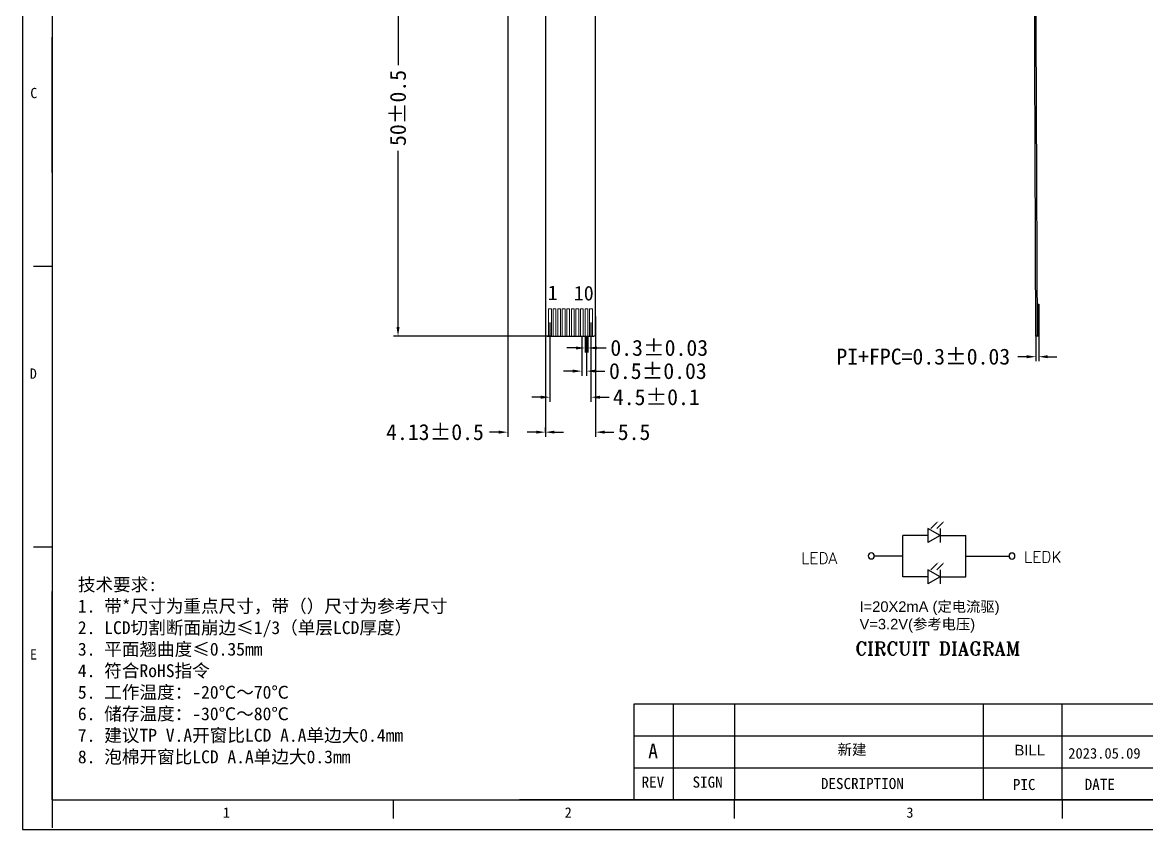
# Model space of a CAD drawing. Header units: inches. Extents: x 228 to 459, y 170 to 330.
# Drawn here: x 227.9 to 351.1, y 169.6 to 258.1 of the extents above; entities that cross this region are included whole.
import ezdxf
from ezdxf.enums import TextEntityAlignment as Align

# ---------------------------------------------------------------- set-up
doc = ezdxf.new("R2010")
doc.units = ezdxf.units.IN
doc.header["$MEASUREMENT"] = 0
doc.layers.add('BZ', color=8, linetype='Continuous', lineweight=9)
for name, color, linetype in [('DIM', 4, 'Continuous'), ('FPC', 2, 'Continuous'), ('FPC-LED', 40, 'Continuous'), ('OBJ-FRAME', 4, 'Continuous'), ('图层 1', 7, 'Continuous'), ('标 注', 3, 'Continuous')]:
    doc.layers.add(name, color=color, linetype=linetype)
doc.styles.add('C-E02$0$RT', font='ROMANT.SHX')
doc.styles.add('RD', font='ROMAND.shx', dxfattribs={"width": 0.8})
doc.styles.get("Standard").update_dxf_attribs({"font": 'SimSun.ttf'})
doc.styles.add('宋', font='SimSun.ttf', dxfattribs={"height": 2})
doc.styles.add('宋体', font='SimSun.ttf')
doc.dimstyles.new('STANDARD$0', dxfattribs={"dimscale": 0.5, "dimtxt": 3.5, "dimasz": 2, "dimexe": 1, "dimexo": 0, "dimgap": 1, "dimtad": 0, "dimzin": 9, "dimdsep": 46, "dimtxsty": 'Standard', "dimcen": 0, "dimclrd": 3, "dimclre": 3, "dimclrt": 256, "dimadec": 1, "dimazin": 2, "dimtp": 0.2, "dimtm": 0.2, "dimtfac": 0.5, "dimtofl": 0, "dimtmove": 0, "dimatfit": 0, "dimfxl": 1, "dimarcsym": 0})

# ---------------------------------------------------------------- blocks, each defined once
blk = doc.blocks.new('*D29')
at = {"color": 3, "lineweight": -2, "transparency": 16777216}
for p, q in [((281.13, 273.71), (268.6, 273.71)), ((269.1, 272.71), (269.1, 253.41)), ((269.1, 224.71), (269.1, 244)), ((285.89, 223.71), (268.6, 223.71))]:
    blk.add_line(p, q, dxfattribs=at)
at = {"color": 3, "transparency": 16777216}
for points in [[(269.27, 272.71), (268.93, 272.71), (269.1, 273.71)], [(268.93, 224.71), (269.27, 224.71), (269.1, 223.71)]]:
    blk.add_solid(points, dxfattribs=at)
at = {"layer": 'Defpoints', "color": 0, "transparency": 16777216}
for p in [(269.1, 273.71), (281.13, 273.71), (285.89, 223.71)]:
    blk.add_point(p, dxfattribs=at)
at = {"transparency": 16777216, "insert": (269.1, 248.71), "char_height": 1.75, "attachment_point": 5, "rotation": 90}
blk.add_mtext('50%%p0.5', dxfattribs=at)
blk = doc.blocks.new('*D30')
at = {"color": 3, "lineweight": -2, "transparency": 16777216}
for p, q in [((339.02, 223.71), (339.02, 220.95)), ((339.32, 223.71), (339.32, 220.95)), ((338.02, 221.45), (337.02, 221.45)), ((340.32, 221.45), (341.32, 221.45))]:
    blk.add_line(p, q, dxfattribs=at)
at = {"color": 3, "transparency": 16777216}
for points in [[(338.02, 221.28), (338.02, 221.62), (339.02, 221.45)], [(340.32, 221.62), (340.32, 221.28), (339.32, 221.45)]]:
    blk.add_solid(points, dxfattribs=at)
at = {"layer": 'Defpoints', "color": 0, "transparency": 16777216}
for p in [(339.02, 223.71), (339.32, 223.71), (339.02, 221.45)]:
    blk.add_point(p, dxfattribs=at)
at = {"transparency": 16777216, "insert": (326.67, 221.45), "char_height": 1.75, "attachment_point": 5}
blk.add_mtext('PI+FPC=0.3%%P0.03', dxfattribs=at)
blk = doc.blocks.new('*D31')
at = {"color": 3, "lineweight": -2, "transparency": 16777216}
for p, q in [((289.6, 223.71), (289.6, 221.91)), ((289.9, 223.71), (289.9, 221.91)), ((288.6, 222.41), (287.6, 222.41)), ((290.9, 222.41), (291.9, 222.41))]:
    blk.add_line(p, q, dxfattribs=at)
at = {"color": 3, "transparency": 16777216}
for points in [[(288.6, 222.24), (288.6, 222.57), (289.6, 222.41)], [(290.9, 222.57), (290.9, 222.24), (289.9, 222.41)]]:
    blk.add_solid(points, dxfattribs=at)
at = {"layer": 'Defpoints', "color": 0, "transparency": 16777216}
for p in [(289.6, 223.71), (289.9, 223.71), (289.9, 222.41)]:
    blk.add_point(p, dxfattribs=at)
at = {"transparency": 16777216, "insert": (297.73, 222.41), "char_height": 1.75, "attachment_point": 5}
blk.add_mtext('0.3{\\fSimSun|b0|i0|c134|p2;±0.03}', dxfattribs=at)
blk = doc.blocks.new('*D32')
at = {"color": 3, "lineweight": -2, "transparency": 16777216}
for p, q in [((289.25, 223.71), (289.25, 219.37)), ((289.75, 223.71), (289.75, 219.37)), ((288.25, 219.87), (287.25, 219.87)), ((290.75, 219.87), (291.75, 219.87))]:
    blk.add_line(p, q, dxfattribs=at)
at = {"color": 3, "transparency": 16777216}
for points in [[(288.25, 219.71), (288.25, 220.04), (289.25, 219.87)], [(290.75, 220.04), (290.75, 219.71), (289.75, 219.87)]]:
    blk.add_solid(points, dxfattribs=at)
at = {"layer": 'Defpoints', "color": 0, "transparency": 16777216}
for p in [(289.25, 223.71), (289.75, 223.71), (289.75, 219.87)]:
    blk.add_point(p, dxfattribs=at)
at = {"transparency": 16777216, "insert": (297.58, 219.87), "char_height": 1.75, "attachment_point": 5}
blk.add_mtext('0.5{\\fSimSun|b0|i0|c134|p2;±0.03}', dxfattribs=at)
blk = doc.blocks.new('*D33')
at = {"color": 3, "lineweight": -2, "transparency": 16777216}
for p, q in [((285.75, 225.2), (285.75, 216.51)), ((290.25, 225.2), (290.25, 216.51)), ((284.75, 217.01), (283.75, 217.01)), ((291.25, 217.01), (292.25, 217.01))]:
    blk.add_line(p, q, dxfattribs=at)
at = {"color": 3, "transparency": 16777216}
for points in [[(284.75, 216.84), (284.75, 217.18), (285.75, 217.01)], [(291.25, 217.18), (291.25, 216.84), (290.25, 217.01)]]:
    blk.add_solid(points, dxfattribs=at)
at = {"layer": 'Defpoints', "color": 0, "transparency": 16777216}
for p in [(285.75, 225.2), (290.25, 225.2), (290.25, 217.01)]:
    blk.add_point(p, dxfattribs=at)
at = {"transparency": 16777216, "insert": (297.41, 217.01), "char_height": 1.75, "attachment_point": 5}
blk.add_mtext('4.5{\\fSimSun|b0|i0|c134|p2;±0.1}', dxfattribs=at)
blk = doc.blocks.new('*D37')
at = {"color": 3, "lineweight": -2, "transparency": 16777216}
for p, q in [((285.25, 225.87), (285.25, 212.68)), ((290.75, 225.87), (290.75, 212.68)), ((284.25, 213.18), (283.25, 213.18)), ((291.75, 213.18), (292.75, 213.18))]:
    blk.add_line(p, q, dxfattribs=at)
at = {"color": 3, "transparency": 16777216}
for points in [[(284.25, 213.02), (284.25, 213.35), (285.25, 213.18)], [(291.75, 213.35), (291.75, 213.02), (290.75, 213.18)]]:
    blk.add_solid(points, dxfattribs=at)
at = {"layer": 'Defpoints', "color": 0, "transparency": 16777216}
for p in [(285.25, 225.87), (290.75, 225.87), (290.75, 213.18)]:
    blk.add_point(p, dxfattribs=at)
at = {"transparency": 16777216, "insert": (294.97, 213.18), "char_height": 1.75, "attachment_point": 5}
blk.add_mtext('5.5', dxfattribs=at)
blk = doc.blocks.new('*D38')
at = {"color": 3, "lineweight": -2, "transparency": 16777216}
for p, q in [((281.13, 273.71), (281.13, 212.68)), ((280.13, 213.18), (279.13, 213.18)), ((285.25, 213.18), (285.25, 213.68)), ((286.25, 213.18), (287.25, 213.18))]:
    blk.add_line(p, q, dxfattribs=at)
at = {"color": 3, "transparency": 16777216}
for points in [[(280.13, 213.02), (280.13, 213.35), (281.13, 213.18)], [(286.25, 213.35), (286.25, 213.02), (285.25, 213.18)]]:
    blk.add_solid(points, dxfattribs=at)
at = {"layer": 'Defpoints', "color": 0, "transparency": 16777216}
for p in [(281.13, 273.71), (281.13, 213.18), (285.25, 213.18)]:
    blk.add_point(p, dxfattribs=at)
at = {"transparency": 16777216, "insert": (273.15, 213.18), "char_height": 1.75, "attachment_point": 5}
blk.add_mtext('4.13±0.5', dxfattribs=at)

msp = doc.modelspace()

# ---------------------------------------------------------------- hatches: boundary and pattern name
at = {"layer": 'FPC'}
h = msp.add_hatch(dxfattribs=at)
h.set_pattern_fill('ANSI37', color=256, scale=0.2, style=0)
h.set_pattern_definition([(45, (31.23059, 189.573005), (-0.0176776695, 0.0176776695), []), (135, (31.23059, 189.573005), (-0.0176776695, -0.0176776695), [])])
h.paths.add_polyline_path([(339.143, 223.707), (339.323, 223.707), (339.323, 227.207), (339.143, 227.207)])

# ---------------------------------------------------------------- linework, layer by layer
at = {"color": 7, "linetype": 'Continuous'}
for p, q in [((227.938, 329.921), (227.938, 169.638)), ((227.938, 169.638), (458.649, 169.638))]:
    msp.add_line(p, q, dxfattribs=at)
at = {"linetype": 'Continuous'}
for p, q in [((231.176, 323.621), (231.176, 169.813)), ((231.176, 231.336), (229.152, 231.336)), ((231.176, 200.575), (229.152, 200.575)), ((231.176, 172.876), (455.411, 172.876)), ((268.551, 172.876), (268.551, 170.852)), ((305.927, 172.876), (305.927, 170.852)), ((341.877, 172.876), (341.877, 170.852))]:
    msp.add_line(p, q, dxfattribs=at)
at = {"color": 4, "linetype": 'Continuous'}
for p, q in [((231.176, 172.876), (231.176, 195.737)), ((294.938, 183.386), (294.938, 172.876)), ((351.874, 183.386), (294.938, 183.386)), ((299.249, 183.386), (299.249, 172.876)), ((305.962, 183.386), (305.962, 172.876)), ((333.288, 172.876), (333.288, 183.386)), ((341.869, 183.386), (341.869, 172.876)), ((351.874, 179.882), (294.938, 179.882)), ((351.874, 176.379), (294.938, 176.379)), ((351.874, 172.876), (282.398, 172.876))]:
    msp.add_line(p, q, dxfattribs=at)
at = {"color": 32}
msp.add_lwpolyline([(293.393, 273.941), (293.393, 274.307), (282.613, 274.307), (282.613, 273.941, 0.2225849), (282.793, 273.557), (285.073, 271.657, -0.2225849), (285.253, 271.273), (285.253, 223.906, 0.4142136), (285.453, 223.706), (290.553, 223.706, 0.4142136), (290.753, 223.906), (290.753, 271.273, -0.2225849), (290.933, 271.657), (293.213, 273.557, 0.2225849)], format="xyb", close=True, dxfattribs=at)
msp.add_lwpolyline([(339.143, 227.207), (339.323, 227.207), (339.323, 223.707), (339.023, 223.707), (338.823, 274.307), (338.943, 274.307), (339.143, 223.707)], dxfattribs=at)
at = {"layer": 'FPC-LED', "lineweight": 30}
for p, q in [((327.184, 202.635), (327.184, 201.107)), ((328.508, 201.871), (327.184, 202.635)), ((328.508, 202.635), (328.508, 201.107)), ((327.184, 201.871), (324.423, 201.871)), ((324.423, 197.342), (324.423, 201.871)), ((328.508, 201.871), (327.184, 201.107)), ((328.508, 201.871), (331.344, 201.871)), ((331.344, 197.342), (331.344, 201.871)), ((324.423, 199.607), (321.303, 199.607)), ((331.344, 199.607), (336.067, 199.607)), ((327.184, 197.342), (324.423, 197.342)), ((327.184, 198.107), (327.184, 196.578)), ((328.508, 197.342), (327.184, 198.107)), ((328.508, 197.342), (327.184, 196.578)), ((328.508, 198.107), (328.508, 196.578)), ((328.508, 197.342), (331.344, 197.342))]:
    msp.add_line(p, q, dxfattribs=at)
for points in [[(328.163, 203.29), (327.512, 202.639)], [(328.805, 203.282), (328.155, 202.632)], [(328.163, 198.761), (327.512, 198.111)], [(328.805, 198.754), (328.155, 198.104)]]:
    msp.add_lwpolyline(points, dxfattribs=at)
for centre, start, end in [((320.975, 199.614), 0, 180), ((320.975, 199.614), 180, 0), ((336.395, 199.607), 0, 180), ((336.395, 199.607), 180, 0)]:
    msp.add_arc(centre, 0.328, start, end, dxfattribs=at)
for points in [[(328.133, 203.297), (328.341, 203.445), (328.192, 203.237)], [(328.775, 203.289), (328.983, 203.438), (328.834, 203.23)], [(328.133, 198.791), (328.341, 198.939), (328.192, 198.731)], [(328.775, 198.783), (328.983, 198.932), (328.834, 198.724)]]:
    msp.add_solid(points, dxfattribs=at)
at = {"layer": '图层 1', "color": 2, "lineweight": 5}
for points in [[(285.603, 223.706), (285.903, 223.706), (285.903, 226.704), (285.603, 226.704)], [(286.103, 223.706), (286.403, 223.706), (286.403, 226.704), (286.103, 226.704)], [(286.603, 223.706), (286.903, 223.706), (286.903, 226.704), (286.603, 226.704)], [(287.103, 223.706), (287.403, 223.706), (287.403, 226.704), (287.103, 226.704)], [(287.603, 223.706), (287.903, 223.706), (287.903, 226.704), (287.603, 226.704)], [(288.103, 223.706), (288.403, 223.706), (288.403, 226.704), (288.103, 226.704)], [(288.603, 223.706), (288.903, 223.706), (288.903, 226.704), (288.603, 226.704)], [(289.103, 223.706), (289.403, 223.706), (289.403, 226.704), (289.103, 226.704)], [(289.603, 223.706), (289.903, 223.706), (289.903, 226.704), (289.603, 226.704)], [(290.103, 223.706), (290.403, 223.706), (290.403, 226.704), (290.103, 226.704)]]:
    msp.add_lwpolyline(points, close=True, dxfattribs=at)
at = {"layer": '标 注', "color": 0}
msp.add_line((231.176, 241.629), (231.176, 256.474), dxfattribs=at)

# ---------------------------------------------------------------- texts
at = {"color": 4, "linetype": 'Continuous', "style": '宋体'}
for s, p in [('C', (228.796, 249.781)), ('D', (228.74, 219.029)), ('E', (228.76, 188.263)), ('1', (249.898, 170.933)), ('2', (287.371, 170.933)), ('3', (324.821, 170.93))]:
    msp.add_text(s, height=1.133, dxfattribs=at).set_placement(p)
at = {"color": 1, "linetype": 'Continuous', "style": '宋体'}
msp.add_text('A', height=1.574, dxfattribs=at).set_placement((297.056, 177.454), align=Align.CENTER)
at = {"color": 4, "linetype": 'Continuous', "style": '宋体'}
for s, height, p in [('REV', 1.2143, (297.035, 174.224)), ('SIGN', 1.2143, (303.032, 174.224)), ('DESCRIPTION', 1.21427, (319.993, 174.071)), ('DATE', 1.2143, (346.016, 173.98))]:
    msp.add_text(s, height=height, dxfattribs=at).set_placement(p, align=Align.CENTER)
msp.add_text('PIC', height=1.2143, rotation=0.26479, dxfattribs=at).set_placement((337.734, 173.961), align=Align.CENTER)
at = {"color": 2, "attachment_point": 1}
for s, insert, char_height, width, style in [('{\\C1;新建}', (317.275, 178.987), 1.1659, 28.75083, '宋体'), ('{\\fArial|b0|i0|c0|p32;\\C1;BILL}', (336.666, 178.918), 1.16586, 8.58084, '宋体'), ('{\\C1;2023.05.09}', (342.559, 178.573), 1.16586, 8.58084, '宋')]:
    msp.add_mtext(s, dxfattribs=dict(at, insert=insert, char_height=char_height, width=width, style=style))
at = {"layer": 'BZ', "color": 1, "lineweight": 30, "insert": (319.685, 194.642), "char_height": 1.1509, "width": 16.01269, "attachment_point": 1}
msp.add_mtext('{\\fArial|b0|i0|c0|p32;I=20X2mA (\\fSimSun|b0|i0|c134|p50;定电流驱\\fArial|b0|i0|c0|p32;)\\PV=3.2V(\\fSimSun|b0|i0|c134|p50;参考电压\\fArial|b0|i0|c0|p32;)}', dxfattribs=at)
at = {"layer": 'DIM', "lineweight": 0, "insert": (234.008, 197.186), "char_height": 1.41523, "width": 60.97125, "attachment_point": 1, "style": '宋体'}
msp.add_mtext('{\\C0;技术要求:\\P1. 带*尺寸为重点尺寸，带（）尺寸为参考尺寸\\P2. LCD切割断面崩边≤1/3（单层LCD厚度）\\P3. 平面翘曲度≤0.35mm\\P4. 符合RoHS指令\\P5. 工作温度：-20℃～70℃ \\P6. 储存温度：-30℃～80℃\\P7. 建议TP V.A开窗比LCD A.A单边大0.4mm\\P8. 泡棉开窗比LCD A.A单边大0.3mm}', dxfattribs=at)
at = {"layer": 'FPC-LED', "lineweight": 30, "style": 'RD'}
for s, p in [('LEDA', (313.283, 198.758)), ('LEDK', (337.715, 198.888))]:
    msp.add_text(s, height=1.2283, dxfattribs=at).set_placement(p)
at = {"layer": 'OBJ-FRAME', "color": 4, "lineweight": 30, "style": 'C-E02$0$RT'}
msp.add_text('CIRCUIT DIAGRAM ', height=1.44116, dxfattribs=at).set_placement((319.21, 188.755))
at = {"layer": '图层 1', "color": 1}
for s, p in [('1', (285.511, 227.663)), ('10', (288.371, 227.613))]:
    msp.add_text(s, height=1.6, dxfattribs=at).set_placement(p)

# ---------------------------------------------------------------- dimensions: what is measured, and where the dimension line sits
at = {"color": 32}
for base, p1, p2, text, picture, middle in [((281.127, 213.184), (285.253, 213.184), (281.127, 273.707), '<>±0.5', '*D38', (273.148, 213.184)), ((290.253, 217.011), (285.753, 225.205), (290.253, 225.205), '<>{\\fSimSun|b0|i0|c134|p2;±0.1}', '*D33', (297.41, 217.011)), ((289.753, 219.873), (289.253, 223.706), (289.753, 223.706), '<>{\\fSimSun|b0|i0|c134|p2;±0.03}', '*D32', (297.581, 219.873)), ((289.903, 222.408), (289.603, 223.706), (289.903, 223.706), '<>{\\fSimSun|b0|i0|c134|p2;±0.03}', '*D31', (297.731, 222.408))]:
    dim = msp.add_linear_dim(base=base, p1=p1, p2=p2, text=text, dimstyle='STANDARD$0', override={"dimtxsty": 'Standard'}, dxfattribs=at)
    dim.commit()
    dim.dimension.update_dxf_attribs({"geometry": picture, "text_midpoint": middle})
dim = msp.add_linear_dim(base=(269.099, 273.707), p1=(285.885, 223.706), p2=(281.127, 273.707), angle=90, text='<>%%p0.5', dimstyle='STANDARD$0', dxfattribs=at)
dim.commit()
dim.dimension.update_dxf_attribs({"geometry": '*D29', "text_midpoint": (269.099, 248.707)})
dim = msp.add_linear_dim(base=(290.753, 213.184), p1=(285.253, 225.871), p2=(290.753, 225.871), dimstyle='STANDARD$0', dxfattribs=at)
dim.commit()
dim.dimension.update_dxf_attribs({"geometry": '*D37', "text_midpoint": (294.969, 213.184)})
dim = msp.add_linear_dim(base=(339.023, 221.451), p1=(339.323, 223.707), p2=(339.023, 223.707), text='PI+FPC=<>%%P0.03', dimstyle='STANDARD$0', dxfattribs=at)
dim.commit()
dim.dimension.update_dxf_attribs({"geometry": '*D30', "text_midpoint": (326.674, 221.451)})

doc.saveas('drawing.dxf')
